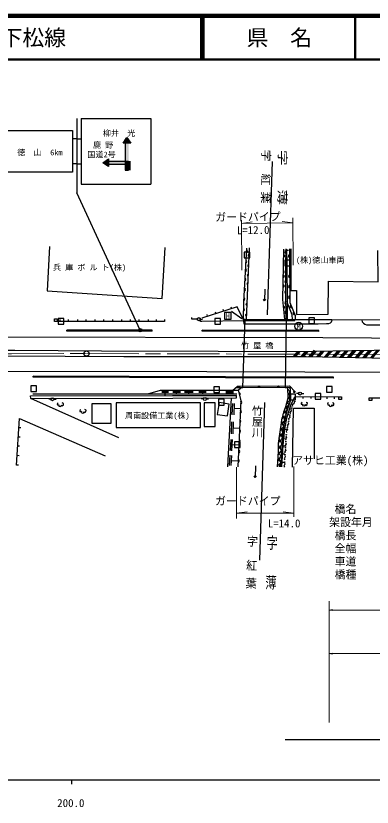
# Model space of a CAD drawing. Units: millimetres at full size, sheet at 1:1000; details may follow other scales. Extents: x 40000 to 680000, y 20000 to 380000.
# Drawn here: x 255234 to 336932, y 198715 to 380000 of the extents above; entities that cross this region are included whole.
import ezdxf
from ezdxf.enums import TextEntityAlignment as Align

# ---------------------------------------------------------------- set-up
doc = ezdxf.new("R2010")
doc.units = ezdxf.units.MM
doc.header["$LTSCALE"] = 1000
doc.linetypes.add('CHAIN', pattern=[18.5, 12, -1.5, 3.5, -1.5])
for name, color, linetype, lineweight in [('M-BGD', 7, 'Continuous', 25), ('M-BGD-EXST', 7, 'Continuous', 25), ('M-BMK', 2, 'CHAIN', 13), ('M-BMK-ROW', 30, 'Continuous', 25), ('M-BMK-SRVR', 3, 'Continuous', 25), ('M-STR-HTXT', 7, 'Continuous', 13), ('M-STR-STR1', 1, 'Continuous', 25), ('M-STR-STRC', 7, 'Continuous', 25), ('M-TTL', 2, 'Continuous', 13), ('M-TTL-BAND', 7, 'Continuous', 25), ('M-TTL-LINE', 7, 'Continuous', 50)]:
    doc.layers.add(name, color=color, linetype=linetype, lineweight=lineweight)
doc.layers.add('M-BMK-HTXT', color=7, linetype='Continuous')
doc.layers.add('M-TTL-TXT', color=7, linetype='Continuous')
doc.styles.add('@ＭＳ ゴシック', font='')
doc.styles.add('ＭＳ ゴシック', font='')
doc.styles.get('@ＭＳ ゴシック').set_extended_font_data('@MS Gothic')
doc.styles.get('ＭＳ ゴシック').set_extended_font_data('MS Gothic')

# ---------------------------------------------------------------- blocks, each defined once
blk = doc.blocks.new('open_arrow')
at = {"color": 0, "linetype": 'Continuous', "lineweight": -2}
blk.add_lwpolyline([(7.5, 1.25), (0, 0), (7.5, -1.25)], dxfattribs=at)

msp = doc.modelspace()

# ---------------------------------------------------------------- hatches: boundary and pattern name
at = {"layer": 'M-BGD'}
for points in [[(308073, 326357), (308040, 325732, 0.84072)], [(308713, 324912), (308731, 325313, 0.4608), (308487, 325122, 0.4608)], [(316670, 325166), (316662, 324765, 0.4608), (316901, 324961, 0.4608)], [(317187, 325584), (317194, 326210, 0.84072)], [(317976, 324626), (317973, 325252, 0.84072)], [(307950, 324013), (307918, 323388, 0.84072)], [(308612, 322558), (308629, 322959, 0.4608), (308386, 322768, 0.4608)], [(307846, 322026), (307813, 321401, 0.84072)], [(317158, 321035), (317158, 321661, 0.84072)], [(307736, 319924), (307703, 319299, 0.84072)], [(308517, 320368), (308535, 320770, 0.4608), (308291, 320579, 0.4608)], [(316581, 320532), (316573, 320130, 0.4608), (316812, 320326, 0.4608)], [(317158, 318764), (317158, 319390, 0.84072)], [(317996, 320032), (317994, 320657, 0.84072)], [(307616, 317624), (307583, 316999, 0.84072)], [(308434, 318430), (308451, 318832, 0.4608), (308208, 318641, 0.4608)], [(316538, 318293), (316531, 317892, 0.4608), (316770, 318088, 0.4608)], [(318007, 317651), (318004, 318277, 0.84072)], [(307501, 315444), (307469, 314819, 0.84072)], [(317160, 316376), (317158, 317002, 0.84072)], [(318017, 315202), (318015, 315828, 0.84072)], [(308229, 313676), (308246, 314077, 0.4608), (308003, 313886, 0.4608)], [(317188, 313932), (317181, 314558, 0.84072)], [(318515, 313145), (318270, 313721, 0.84072)], [(307425, 312992), (307413, 312366, 0.84072)], [(316625, 313421), (316664, 313021, 0.4608), (316879, 313244, 0.4608)], [(317210, 311775), (317204, 312401, 0.84072)], [(319176, 311590), (318931, 312166, 0.84072)], [(308125, 311263), (308142, 311665, 0.4608), (307899, 311474, 0.4608)], [(306340, 293692), (306490, 293084, 0.84072)], [(306776, 291738), (306750, 291112, 0.84072)], [(306687, 289603), (306661, 288977, 0.84072)], [(306596, 287420), (306570, 286795, 0.84072)], [(306503, 285186), (306477, 284560, 0.84072)], [(306407, 282875), (306381, 282250, 0.84072)], [(306309, 280525), (306283, 279900, 0.84072)], [(306218, 278333), (306192, 277708, 0.84072)]]:
    msp.add_hatch(color=256, dxfattribs=at).paths.add_polyline_path(points)
at = {"layer": 'M-STR-STRC'}
for points in [[(280714, 352105), (281589, 350855), (281089, 350855), (280339, 350855), (279839, 350855)], [(280339, 350855), (281089, 350855), (281089, 346730), (280339, 346730)], [(276464, 347230), (276464, 346730), (276464, 345980), (276464, 345480), (275214, 346355)], [(276464, 346730), (280339, 346730), (280339, 345980), (276464, 345980)], [(281089, 346730), (281089, 345980), (280339, 345980), (280339, 346730)], [(280339, 345980), (281089, 345980), (281089, 344605), (280339, 344605)], [(284108, 308196, 0.41421), (283556, 308319, 0.41421), (283434, 307766, 1)], [(320445, 303070), (319837, 303061), (318836, 301925), (319435, 301924)], [(322270, 303098), (321662, 303089), (320634, 301923), (321233, 301922)], [(324095, 303126), (323486, 303117), (322423, 301911), (323014, 301901)], [(325919, 303154), (325311, 303145), (324197, 301882), (324789, 301872)], [(327744, 303182), (327136, 303173), (325971, 301853), (326563, 301843)], [(329569, 303210), (328960, 303201), (327746, 301824), (328337, 301814)], [(331393, 303239), (330785, 303229), (329520, 301795), (330111, 301785)], [(333217, 303266), (332609, 303257), (331294, 301766), (331886, 301756)], [(335040, 303292), (334432, 303283), (333069, 301737), (333660, 301727)], [(336863, 303318), (336256, 303310), (334843, 301708), (335434, 301698)], [(338686, 303345), (338079, 303336), (336617, 301679), (336882, 301674), (337209, 301669)]]:
    msp.add_hatch(color=256, dxfattribs=at).paths.add_polyline_path(points)

# ---------------------------------------------------------------- linework, layer by layer
at = {"layer": 'M-BGD'}
for p, q in [((308091, 310469), (308798, 326867)), ((317721, 326234), (317396, 326227)), ((312256, 314681), (312525, 315108)), ((300914, 312198), (301052, 311769)), ((302730, 312782), (302868, 312354)), ((304512, 313356), (304650, 312928)), ((307037, 310570), (304702, 312299)), ((289352, 309999), (264739, 309999)), ((265287, 310449), (265287, 309999)), ((267258, 310449), (267258, 309999)), ((269411, 310449), (269411, 309999)), ((271318, 310449), (271318, 309999)), ((273365, 310449), (273365, 309999)), ((275300, 310449), (275300, 309999)), ((277374, 310449), (277374, 309999)), ((279444, 310449), (279444, 309999)), ((281450, 310449), (281450, 309999)), ((283453, 310449), (283453, 309999)), ((285540, 310449), (285540, 309999)), ((287434, 310449), (287434, 309999)), ((289352, 310449), (289352, 309999)), ((296840, 310505), (296363, 310505)), ((297540, 310505), (298018, 310505)), ((298999, 311581), (299137, 311153)), ((319229, 310141), (307429, 310141)), ((317225, 310406), (319285, 310406)), ((266902, 307763), (266902, 308013)), ((286512, 308003), (266902, 308013)), ((286512, 307753), (266902, 307763)), ((286512, 307753), (286512, 308003)), ((297963, 307774), (297964, 308024)), ((324690, 307681), (297963, 307774)), ((324691, 307931), (297964, 308024)), ((324690, 307681), (324691, 307931)), ((259243, 297196), (259244, 297446)), ((328072, 296975), (328073, 297225)), ((288720, 293975), (290250, 293975)), ((288720, 293782), (290250, 293782)), ((289458, 293040), (289458, 293782)), ((291231, 293934), (293024, 293934)), ((291231, 293770), (293024, 293770)), ((292094, 293407), (292094, 293770)), ((293896, 293922), (295858, 293922)), ((293896, 293799), (295858, 293799)), ((294924, 293404), (294924, 293799)), ((297198, 293934), (298879, 293934)), ((297198, 293753), (298879, 293753)), ((298093, 293402), (298093, 293753)), ((303360, 293938), (305169, 293938)), ((303360, 293730), (305169, 293730)), ((304249, 293397), (304249, 293730)), ((307314, 294774), (305618, 294814)), ((306198, 294264), (306825, 294785)), ((258645, 292362), (258632, 292967)), ((278884, 283301), (258645, 292362)), ((259144, 293434), (305872, 293396)), ((263277, 292168), (262800, 292168)), ((263977, 292168), (264454, 292168)), ((298214, 292238), (297737, 292238)), ((298914, 292238), (299391, 292238)), ((304589, 292452), (303773, 276719)), ((305827, 292454), (305826, 293058)), ((320053, 293467), (319576, 293467)), ((320753, 293467), (321230, 293467)), ((321085, 292318), (321089, 292768)), ((322973, 292301), (322977, 292751)), ((326641, 292269), (326645, 292719)), ((328293, 292254), (328297, 292704)), ((304843, 288619), (304948, 291196)), ((305271, 288601), (305376, 291179)), ((318630, 290299), (318200, 290433)), ((306703, 289973), (305329, 290029)), ((318083, 288546), (317653, 288680)), ((304656, 284259), (304748, 287007)), ((305065, 284246), (305156, 286993)), ((256361, 285606), (255912, 285634)), ((305110, 285619), (306519, 285561)), ((317361, 285224), (316914, 285272)), ((256229, 283484), (255779, 283512)), ((304423, 280392), (304565, 282958)), ((304790, 280372), (304932, 282938)), ((317141, 283184), (316694, 283232)), ((256097, 281381), (255648, 281409)), ((304867, 281761), (306358, 281699)), ((316962, 281401), (316512, 281426)), ((255964, 279235), (255515, 279263)), ((304240, 276995), (304362, 279334)), ((304618, 276975), (304740, 279315)), ((316860, 279582), (316411, 279607)), ((304679, 278145), (306207, 278081)), ((316751, 277641), (316302, 277666)), ((255826, 277028), (255377, 277056)), ((310132, 274209), (310396, 274640))]:
    msp.add_line(p, q, dxfattribs=at)
for points in [[(262974, 327158), (262410, 317025), (288758, 315273), (289468, 326925)], [(308094, 326749), (307452, 314509), (307379, 310487), (307780, 310475)], [(316915, 310408), (316475, 314982), (316695, 326525)], [(317225, 310406), (317158, 316735), (317158, 322746), (317198, 326608)], [(317494, 310406), (317494, 314186), (317463, 323335), (317388, 326566)], [(317967, 326653), (318021, 314306), (319285, 311334), (319285, 310390)], [(318319, 326654), (318294, 317064), (319547, 317087), (319563, 311585), (326829, 311642), (326937, 319207), (338301, 319087), (338257, 326276)], [(312357, 317374), (312256, 314681), (312020, 315127)], [(318658, 310406), (318622, 311512), (317494, 314186)], [(307379, 310487), (306015, 313367), (297856, 310740)], [(296363, 310505), (295584, 310505), (295584, 310901)], [(307429, 310141), (297915, 309937), (297634, 309986), (297486, 310180)], [(307379, 310483), (307429, 310141), (307469, 309419), (319427, 309450)], [(350679, 310186), (327707, 310389), (319306, 310390)], [(319427, 309450), (324532, 309461), (326426, 309503), (327003, 309527), (327384, 309682), (327571, 309884), (327677, 310128), (327737, 310266), (327707, 310389)], [(334579, 310329), (334663, 309931), (334932, 309581), (335249, 309352), (335619, 309244), (341834, 309212), (342282, 309407), (342561, 309694), (342595, 309956), (342598, 310258)], [(328073, 297225), (303302, 297291), (259244, 297446)], [(328072, 296975), (303302, 297041), (259243, 297196)], [(285525, 293412), (288385, 294276), (306198, 294264), (306783, 291904), (306150, 276712)], [(305016, 294265), (306023, 295183), (317981, 295232), (319273, 293882)], [(317013, 294818), (317536, 294821), (317616, 292411), (317089, 290434), (316614, 289207), (316287, 288016), (316139, 287432), (316001, 286262), (315820, 285198), (315614, 283655), (315398, 282028), (315345, 280192), (315178, 276693)], [(318246, 291992), (318213, 294529), (318026, 294811), (317536, 294821)], [(258632, 292967), (291183, 293044), (305813, 293058)], [(258645, 292362), (291196, 292439), (305827, 292454)], [(315995, 276685), (316692, 285900), (317152, 288199), (317419, 289527), (317852, 290647), (318246, 291992)], [(316247, 276675), (316526, 281679), (316928, 285409), (317474, 288105), (318316, 290806), (318984, 292276), (319389, 292783), (329264, 292696)], [(336855, 292474), (338327, 292485), (351432, 292474)], [(264963, 291272), (264725, 291137), (264768, 290866), (265124, 290874), (265098, 290612), (265412, 290484), (265692, 290628), (265692, 290806), (265827, 290620), (266141, 290823), (266175, 291213), (265870, 291315)], [(319033, 291458), (319005, 291139), (318618, 290868), (318638, 290594)], [(318693, 276573), (318913, 290127), (323665, 290146), (323632, 278537)], [(320857, 291406), (320620, 291271), (320662, 291000), (321018, 291008), (320993, 290746), (321306, 290618), (321586, 290762), (321586, 290940), (321722, 290754), (322035, 290957), (322069, 291347), (321764, 291449)], [(326945, 291315), (326708, 291180), (326750, 290909), (327107, 290917), (327081, 290654), (327395, 290527), (327675, 290671), (327675, 290849), (327810, 290663), (328124, 290866), (328158, 291256), (327853, 291358)], [(270113, 289758), (269876, 289622), (269918, 289351), (270274, 289359), (270249, 289097), (270562, 288970), (270842, 289114), (270842, 289292), (270978, 289105), (271291, 289309), (271325, 289698), (271020, 289800)], [(317989, 288330), (318052, 288016), (317757, 287648), (317854, 287390)], [(318284, 289798), (318347, 289484), (318053, 289116), (318149, 288858)], [(255377, 277056), (256042, 287720), (275711, 279199)], [(317695, 286867), (317757, 286553), (317463, 286185), (317560, 285927)], [(317419, 285498), (317482, 285184), (317188, 284816), (317284, 284558)], [(317169, 283794), (317276, 283492), (317036, 283086), (317168, 282844)], [(317082, 282265), (317188, 281963), (316948, 281557), (317080, 281315)], [(316908, 279246), (317014, 278944), (316775, 278538), (316907, 278297)], [(316998, 280813), (317104, 280510), (316865, 280104), (316997, 279863)], [(316812, 277571), (316918, 277269), (316679, 276863), (316810, 276621)], [(310204, 276903), (310132, 274209), (309891, 274653)], [(477070, 214141), (452070, 214141), (439570, 214141), (407070, 214141), (397070, 214141), (364570, 214141), (352070, 214141), (327070, 214141), (316947, 214141)]]:
    msp.add_lwpolyline(points, dxfattribs=at)
for points in [[(307595, 324572), (308895, 324572), (308895, 325872), (307595, 325872)], [(316913, 322746), (318213, 322746), (318213, 324046), (316913, 324046)], [(264739, 309999), (264139, 309999), (264139, 310599), (264739, 310599)], [(264928, 309352), (266228, 309352), (266228, 310652), (264928, 310652)], [(300844, 309356), (302144, 309356), (302144, 310656), (300844, 310656)], [(322444, 309520), (323744, 309520), (323744, 310820), (322444, 310820)], [(258686, 293958), (259986, 293958), (259986, 295258), (258686, 295258)], [(300592, 293709), (301892, 293709), (301892, 295009), (300592, 295009)], [(326432, 293796), (327732, 293796), (327732, 295096), (326432, 295096)], [(301707, 290846), (303007, 290846), (303007, 292146), (301707, 292146)], [(318089, 291992), (319389, 291992), (319389, 293292), (318089, 293292)], [(323834, 292168), (325134, 292168), (325134, 293468), (323834, 293468)], [(329264, 292696), (329864, 292696), (329864, 292096), (329264, 292096)], [(336255, 292474), (336855, 292474), (336855, 291874), (336255, 291874)], [(272669, 286684), (277094, 286684), (277094, 291091), (272669, 291091)], [(278258, 285665), (297611, 285665), (297611, 291379), (278258, 291379)], [(298434, 285887), (300919, 285887), (300919, 291342), (298434, 291342)], [(301417, 288706), (303756, 288353), (304163, 291047), (301824, 291400)], [(305363, 281103), (306663, 281103), (306663, 282403), (305363, 282403)]]:
    msp.add_lwpolyline(points, close=True, dxfattribs=at)
for centre, radius in [((297190, 310505), 350), ((311493, 310291), 150), ((315146, 310291), 150), ((318991, 310291), 150), ((306368, 295034), 150), ((310972, 295054), 150), ((315439, 295072), 150), ((319105, 293841), 150), ((320403, 293467), 350), ((263627, 292168), 350), ((298564, 292238), 350), ((318367, 290018), 50), ((319174, 291645), 50), ((318072, 288550), 50), ((317778, 287087), 50), ((317502, 285717), 50), ((317221, 284023), 50), ((317049, 281041), 50), ((317133, 282494), 50), ((316959, 279475), 50), ((316863, 277799), 50)]:
    msp.add_circle(centre, radius, dxfattribs=at)
for centre, radius, start, end in [((308002, 326047), 318, 276.8914, 77.10913), ((308690, 325114), 203, 78.56951, 276.4929), ((316697, 324965), 203, 259.94522, 97.86861), ((317245, 325897), 318, 99.30565, 259.52339), ((318029, 324939), 318, 100.14176, 260.35949), ((307879, 323703), 318, 276.8914, 77.10913), ((308589, 322760), 203, 78.56951, 276.4929), ((307775, 321716), 318, 276.8914, 77.10913), ((317213, 321348), 318, 99.89125, 260.10898), ((307665, 319615), 318, 276.8914, 77.10913), ((308494, 320571), 203, 78.56951, 276.4929), ((316609, 320330), 203, 259.94522, 97.86861), ((317213, 319077), 318, 99.89125, 260.10898), ((318049, 320345), 318, 100.14176, 260.35949), ((307545, 317314), 318, 276.8914, 77.10913), ((308411, 318632), 203, 78.56951, 276.4929), ((316566, 318092), 203, 259.94522, 97.86861), ((318060, 317964), 318, 100.14176, 260.35949), ((307430, 315135), 318, 276.8914, 77.10913), ((317214, 316689), 318, 100.0452, 260.26293), ((318071, 315515), 318, 100.14176, 260.35949), ((308206, 313878), 203, 78.56951, 276.4929), ((317239, 314245), 318, 100.49164, 260.70937), ((318443, 313454), 318, 122.92178, 283.13951), ((307364, 312680), 318, 278.84932, 79.06705), ((316676, 313224), 203, 266.53419, 104.45757), ((317262, 312089), 318, 100.49164, 260.70937), ((319104, 311899), 318, 122.92178, 283.13951), ((308102, 311465), 203, 78.56951, 276.4929), ((306362, 293375), 318, 293.82623, 94.04396), ((317252, 293700), 784, 11.01019, 67.70245), ((318543, 293425), 673, 118.77229, 227.58851), ((317314, 293708), 597, 297.66243, 340.09258), ((317639, 292634), 289, 262.05417, 328.77247), ((318632, 292411), 749, 136.42007, 233.95077), ((306709, 291427), 318, 277.50577, 77.72351), ((317355, 289606), 547, 95.32152, 234.70559), ((317323, 291545), 308, 266.27376, 338.4001), ((317959, 290151), 655, 95.35855, 223.65377), ((318116, 291284), 527, 81.80311, 245.58948), ((306620, 289292), 318, 277.50577, 77.72351), ((317108, 288494), 669, 95.98193, 237.45368), ((317482, 287784), 747, 111.4053, 225.92377), ((317796, 288988), 776, 113.55972, 220.87558), ((306529, 287110), 318, 277.50577, 77.72351), ((316871, 285869), 925, 121.16866, 221.82758), ((316832, 287223), 713, 96.66977, 231.96031), ((317131, 286513), 754, 102.98754, 234.34153), ((306436, 284875), 318, 277.50577, 77.72351), ((316537, 284537), 798, 116.40635, 240.02785), ((316920, 285196), 740, 107.93063, 243.4265), ((306340, 282565), 318, 277.50577, 77.72351), ((316201, 283208), 641, 95.63838, 247.03546), ((316754, 282557), 805, 108.60069, 242.75645), ((316793, 283908), 659, 108.12547, 243.23167), ((316190, 280401), 842, 115.38092, 234.39853), ((316161, 281867), 780, 105.61851, 244.81988), ((316593, 281104), 767, 105.76882, 245.58832), ((306242, 280215), 318, 277.50577, 77.72351), ((316076, 279026), 786, 118.57664, 234.03428), ((316400, 279716), 700, 100.1475, 251.20963), ((306150, 278023), 318, 277.50577, 77.72351), ((316057, 277686), 831, 122.19287, 237.7746), ((316658, 276876), 1050, 123.69504, 191.92768), ((316288, 278390), 674, 99.68546, 251.67168)]:
    msp.add_arc(centre, radius, start, end, dxfattribs=at)
at = {"layer": 'M-BGD-EXST'}
for p, q in [((303099, 312002), (303099, 310532)), ((304569, 312002), (303099, 312002)), ((304569, 310532), (304569, 312002)), ((303099, 310532), (304569, 310532))]:
    msp.add_line(p, q, dxfattribs=at)
msp.add_circle((320074, 308895), 900, dxfattribs=at)
at = {"layer": 'M-BMK'}
msp.add_lwpolyline([(71417, 302766), (123105, 302836), (171489, 302672), (254208, 302593), (271441, 302630), (350346, 302391), (371445, 302298), (396823, 302125), (425848, 301923), (486909, 300815)], dxfattribs=at)
at = {"layer": 'M-BMK-ROW'}
for p, q in [((312921, 311524), (314109, 346596)), ((312276, 291399), (311117, 255303))]:
    msp.add_line(p, q, dxfattribs=at)
at = {"layer": 'M-BMK-SRVR'}
msp.add_circle((271441, 302630), 600, dxfattribs=at)
at = {"layer": 'M-STR-HTXT'}
for p, q in [((318815, 322904), (318713, 333721)), ((307037, 321704), (306958, 333207)), ((306964, 332456), (309388, 332840)), ((306964, 332456), (318724, 332567)), ((318724, 332567), (316290, 332886)), ((305816, 276582), (305816, 264850)), ((318939, 276735), (318939, 265205)), ((305816, 266034), (308247, 266376)), ((318939, 266034), (305816, 266034)), ((318939, 266034), (316507, 266376)), ((327070, 218141), (327070, 245883)), ((327070, 243883), (477070, 243883)), ((327070, 233883), (352070, 233883))]:
    msp.add_line(p, q, dxfattribs=at)
at = {"layer": 'M-STR-STR1'}
msp.add_lwpolyline([(307780, 310471), (317225, 310406), (317013, 294818), (307314, 294774)], close=True, dxfattribs=at)
at = {"layer": 'M-STR-STRC'}
for p, q in [((269214, 356471), (269214, 339471)), ((270214, 356471), (286214, 356471)), ((270214, 356471), (270214, 341471)), ((286214, 356471), (286214, 341471)), ((253214, 353721), (268214, 353721)), ((268214, 353721), (268214, 344221)), ((269214, 351846), (268214, 351846)), ((269214, 351846), (270214, 351846)), ((279839, 350855), (280714, 352105)), ((280714, 352105), (281589, 350855)), ((281589, 350855), (279839, 350855)), ((280339, 350855), (280339, 344605)), ((275214, 346355), (276464, 347230)), ((276464, 345480), (275214, 346355)), ((276464, 347230), (276464, 345480)), ((276464, 346730), (281089, 346730)), ((269214, 346096), (268214, 346096)), ((269214, 346096), (270214, 346096)), ((276464, 345980), (281089, 345980)), ((280339, 344605), (281089, 344605)), ((268214, 344221), (253214, 344221)), ((270214, 341471), (286214, 341471)), ((283771, 307981), (269214, 339471)), ((318836, 301925), (319837, 303061)), ((319435, 301924), (320445, 303070)), ((320634, 301923), (321662, 303089)), ((321233, 301922), (322270, 303098)), ((322423, 301911), (323733, 303396)), ((323014, 301901), (324095, 303126)), ((324197, 301882), (325311, 303145)), ((324789, 301872), (325919, 303154)), ((325971, 301853), (327136, 303173)), ((326563, 301843), (327744, 303182)), ((327746, 301824), (328960, 303201)), ((328337, 301814), (329569, 303210)), ((329520, 301795), (330785, 303229)), ((330111, 301785), (331393, 303239)), ((331294, 301766), (332609, 303257)), ((331886, 301756), (333217, 303266)), ((333069, 301737), (334432, 303283)), ((333660, 301727), (335040, 303292)), ((334843, 301708), (336256, 303310)), ((335434, 301698), (336863, 303318)), ((336617, 301679), (338079, 303336))]:
    msp.add_line(p, q, dxfattribs=at)
for points in [[(71350, 306552), (141550, 306561), (205031, 306469), (244141, 306450), (325633, 306329), (403736, 305810), (460124, 305387)], [(467487, 302694), (447382, 303040), (412468, 303408), (382638, 303713), (359010, 303711), (347631, 303474), (332242, 303252), (319254, 303052), (301608, 303075), (274875, 303191), (254986, 303366), (221133, 303314), (168043, 303397), (124879, 303417), (71405, 303448)], [(71428, 302138), (95075, 302215), (143797, 302274), (183919, 302221), (239489, 302176), (280000, 301974), (321771, 301921), (336882, 301674), (388182, 300917), (467401, 300190)], [(71489, 298686), (124074, 298774), (169217, 298740), (238329, 298604), (299061, 298533), (366492, 298260), (465566, 297252), (478812, 296798), (502637, 296083), (514675, 295843)]]:
    msp.add_lwpolyline(points, dxfattribs=at)
msp.add_circle((283771, 307981), 400, dxfattribs=at)
at = {"layer": 'M-TTL', "lineweight": 140}
for p, q in [((680000, 380000), (40000, 380000)), ((281089, 344605), (281089, 346730))]:
    msp.add_line(p, q, dxfattribs=at)
at = {"layer": 'M-TTL-BAND'}
for p, q in [((40000, 205000), (579000, 205000)), ((268000, 205000), (268000, 204000))]:
    msp.add_line(p, q, dxfattribs=at)
at = {"layer": 'M-TTL-LINE'}
for p, q in [((297750, 380000), (297750, 370000)), ((298250, 380000), (298250, 370000)), ((333000, 380000), (333000, 370000)), ((40000, 370000), (680000, 370000))]:
    msp.add_line(p, q, dxfattribs=at)

# ---------------------------------------------------------------- block references
at = {"layer": 'M-STR-HTXT', "xscale": 100, "yscale": 100}
for p in [(327070, 243883), (327070, 233883)]:
    msp.add_blockref('open_arrow', p, dxfattribs=at)

# ---------------------------------------------------------------- texts
at = {"layer": 'M-BGD-EXST', "style": 'ＭＳ ゴシック'}
for s, p in [('H', (303819, 311225)), ('M', (320074, 308895))]:
    msp.add_text(s, height=1320, dxfattribs=at).set_placement(p, align=Align.MIDDLE_CENTER)
at = {"layer": 'M-BMK-HTXT'}
for s, rotation, style, width, p in [('字\u3000紅 葉', 269.49, 'ＭＳ ゴシック', 1.1, (311138, 349381)), ('字   薄', 269.49, 'ＭＳ ゴシック', 1.45, (314932, 349301)), ('字\u3000紅 葉', 268.16, '@ＭＳ ゴシック', 1.1, (308013, 261071)), ('字   薄', 268.16, '@ＭＳ ゴシック', 1.45, (312554, 261162))]:
    msp.add_text(s, height=1833, rotation=rotation, dxfattribs=dict(at, style=style, width=width)).set_placement(p, align=Align.BOTTOM_LEFT)
at = {"layer": 'M-BMK-HTXT', "style": 'ＭＳ ゴシック'}
for s, height, p in [('(株)徳山車両', 1320, (319469, 322998)), ('兵 庫 ボ ル ト(株)', 1320, (263764, 321311)), ('竹 屋 橋', 1320, (306867, 303393)), ('周南設備工業(株)', 1320, (280266, 287367)), ('アサヒ工業(株)', 1833, (318591, 276709))]:
    msp.add_text(s, height=height, dxfattribs=at).set_placement(p, align=Align.BOTTOM_LEFT)
at = {"layer": 'M-BMK-HTXT', "style": '@ＭＳ ゴシック'}
msp.add_text('竹屋川', height=1833, rotation=270, dxfattribs=at).set_placement((309103, 290820), align=Align.BOTTOM_LEFT)
at = {"layer": 'M-STR-HTXT', "style": 'ＭＳ ゴシック'}
for s, p in [('ガードパイプ', (300957, 332399)), ('L=12.0', (305909, 329418))]:
    msp.add_text(s, height=1833, rotation=0.542, dxfattribs=at).set_placement(p, align=Align.BOTTOM_LEFT)
for s, p in [('ガードパイプ', (300911, 267389)), ('橋名', (328317, 265528)), ('架設年月', (327067, 262528)), ('L=14.0', (313002, 262265)), ('橋長', (328317, 259528)), ('全幅', (328317, 256528)), ('車道', (328317, 253528)), ('橋種', (328317, 250528))]:
    msp.add_text(s, height=1833, dxfattribs=at).set_placement(p, align=Align.BOTTOM_LEFT)
at = {"layer": 'M-STR-STRC', "style": 'ＭＳ ゴシック'}
for s, p in [('柳井  光', (278914, 353105)), ('鹿 野', (275250, 350408)), ('徳  山', (258364, 348690)), ('6km', (264539, 348690)), ('国道2号', (274889, 348230))]:
    msp.add_text(s, height=1320, dxfattribs=at).set_placement(p, align=Align.MIDDLE_CENTER)
at = {"layer": 'M-TTL-BAND', "style": 'ＭＳ ゴシック'}
msp.add_text('200.0', height=1833, dxfattribs=at).set_placement((267844, 198195), align=Align.BOTTOM_CENTER)
at = {"layer": 'M-TTL-TXT', "style": 'ＭＳ ゴシック'}
msp.add_text('一般県道\u3000徳山下松線', height=3666, dxfattribs=at).set_placement((216734, 375000), align=Align.MIDDLE_LEFT)
msp.add_text('県\u3000名', height=3666, dxfattribs=at).set_placement((315625, 375000), align=Align.MIDDLE_CENTER)

doc.saveas('drawing.dxf')
